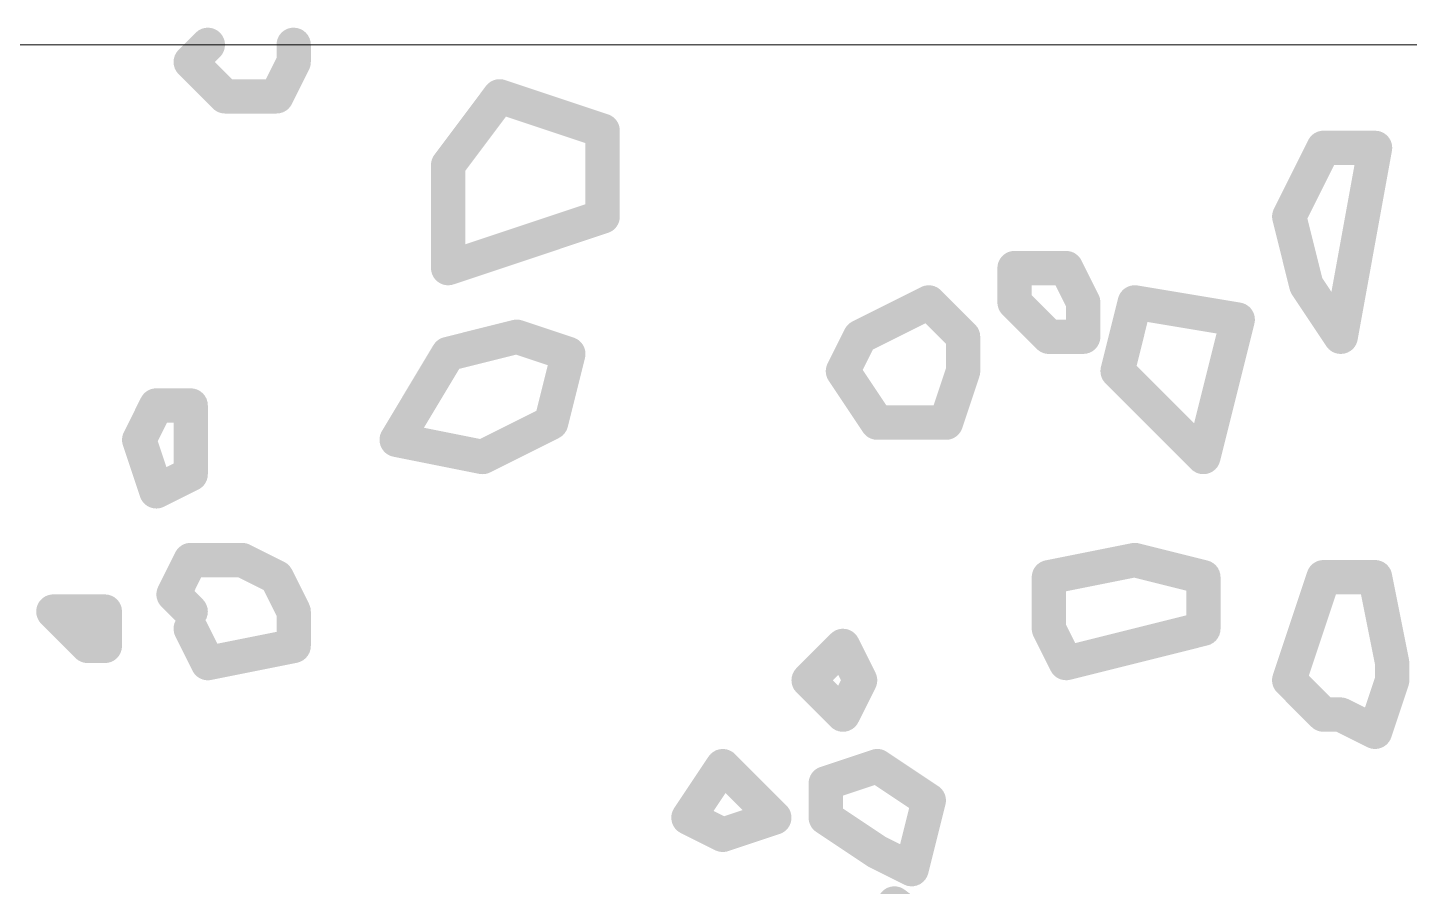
# Model space of a CAD drawing. Header units: inches. Extents: x -1597 to 5492, y -569 to 966.
# Drawn here: x 935.73 to 962.57, y -371.57 to -354.9 of the extents above; entities that cross this region are included whole.
import ezdxf

# ---------------------------------------------------------------- set-up
doc = ezdxf.new("R2010")
doc.units = ezdxf.units.IN
doc.header["$MEASUREMENT"] = 0
doc.layers.add('PDF3_Geometry', color=7, linetype='Continuous')
doc.layers.add('PDF3_Solid Fills', color=7, linetype='Continuous', true_color=0xffffff)

msp = doc.modelspace()

# ---------------------------------------------------------------- hatches: boundary and pattern name
at = {"layer": 'PDF3_Solid Fills', "transparency": 33554558}
for points in [[(938.663606, -355.333815), (938.996939, -355.000482), (938.996939, -355.000482, -0.414194286), (939.468373, -355.000482), (939.468373, -355.000482, -0.414188835), (939.468373, -355.471885), (939.468373, -355.471885), (939.135039, -355.805218), (939.135039, -355.805218, -0.414194293), (938.663606, -355.805218), (938.663606, -355.805218, -0.414188838)], [(941.232673, -355.236185), (941.232673, -355.569518), (941.232673, -355.569518, -0.414179993), (940.899339, -355.902852), (940.899339, -355.902852, -0.414217503), (940.566006, -355.569518), (940.566006, -355.569518), (940.566006, -355.236185), (940.566006, -355.236185, -0.414221253), (940.899339, -354.902852), (940.899339, -354.902852, -0.414183758)], [(939.135039, -355.333815), (939.801706, -356.000482), (939.801706, -356.000482, -0.414188843), (939.801706, -356.471885), (939.801706, -356.471885, -0.414194301), (939.330273, -356.471885), (939.330273, -356.471885), (938.663606, -355.805218), (938.663606, -355.805218, -0.414188838), (938.663606, -355.333815), (938.663606, -355.333815, -0.414194307)], [(941.197473, -355.718588), (940.864139, -356.385255), (940.864139, -356.385255, -0.414200381), (940.416906, -356.534325), (940.416906, -356.534325, -0.414181092), (940.267839, -356.087112), (940.267839, -356.087112), (940.601173, -355.420445), (940.601173, -355.420445, -0.414200368), (941.048406, -355.271375), (941.048406, -355.271375, -0.41418108)], [(939.566006, -355.902852), (940.566006, -355.902852), (940.566006, -355.902852, -0.414183751), (940.899339, -356.236185), (940.899339, -356.236185, -0.414180004), (940.566006, -356.569518), (940.566006, -356.569518), (939.566006, -356.569518), (939.566006, -356.569518, -0.414217501), (939.232673, -356.236185), (939.232673, -356.236185, -0.414221232)], [(945.165973, -356.436182), (944.165973, -357.769515), (944.165973, -357.769515, -0.414230263), (943.699306, -357.836182), (943.699306, -357.836182, -0.414220789), (943.632673, -357.369518), (943.632673, -357.369518), (944.632673, -356.036185), (944.632673, -356.036185, -0.41423027), (945.099339, -355.969518), (945.099339, -355.969518, -0.414220784)], [(945.004739, -355.919955), (947.004739, -356.586622), (947.004739, -356.586622, -0.414224013), (947.215539, -357.008258), (947.215539, -357.008258, -0.414244882), (946.793906, -357.219078), (946.793906, -357.219078), (944.793906, -356.552412), (944.793906, -356.552412, -0.414224024), (944.583106, -356.130775), (944.583106, -356.130775, -0.414244872)], [(947.232673, -356.902852), (947.232673, -358.569518), (947.232673, -358.569518, -0.414180005), (946.899339, -358.902852), (946.899339, -358.902852, -0.414217496), (946.566006, -358.569518), (946.566006, -358.569518), (946.566006, -356.902852), (946.566006, -356.902852, -0.414221251), (946.899339, -356.569518), (946.899339, -356.569518, -0.414183744)], [(961.197473, -357.385255), (960.530806, -358.718588), (960.530806, -358.718588, -0.414200369), (960.083573, -358.867658), (960.083573, -358.867658, -0.414181076), (959.934506, -358.420445), (959.934506, -358.420445), (960.601173, -357.087112), (960.601173, -357.087112, -0.414200374), (961.048406, -356.938042), (961.048406, -356.938042, -0.414181077)], [(960.899339, -356.902852), (961.899339, -356.902852), (961.899339, -356.902852, -0.414183747), (962.232673, -357.236185), (962.232673, -357.236185, -0.414180001), (961.899339, -357.569518), (961.899339, -357.569518), (960.899339, -357.569518), (960.899339, -357.569518, -0.414217494), (960.566006, -357.236185), (960.566006, -357.236185, -0.414221253)], [(962.227273, -357.295812), (961.560606, -360.962478), (961.560606, -360.962478, -0.414206761), (961.173039, -361.230805), (961.173039, -361.230805, -0.41422726), (960.904706, -360.843222), (960.904706, -360.843222), (961.571373, -357.176555), (961.571373, -357.176555, -0.414206759), (961.958939, -356.908228), (961.958939, -356.908228, -0.414227266)], [(944.232673, -357.569518), (944.232673, -359.569518), (944.232673, -359.569518, -0.414179994), (943.899339, -359.902852), (943.899339, -359.902852, -0.414217487), (943.566006, -359.569518), (943.566006, -359.569518), (943.566006, -357.569518), (943.566006, -357.569518, -0.414221247), (943.899339, -357.236185), (943.899339, -357.236185, -0.414183753)], [(944.793906, -358.919955), (946.793906, -358.253288), (946.793906, -358.253288, -0.414244889), (947.215539, -358.464108), (947.215539, -358.464108, -0.414224015), (947.004739, -358.885745), (947.004739, -358.885745), (945.004739, -359.552412), (945.004739, -359.552412, -0.41424488), (944.583106, -359.341592), (944.583106, -359.341592, -0.414224022)], [(960.556039, -358.488672), (960.889373, -359.822005), (960.889373, -359.822005, -0.414192593), (960.646839, -360.226232), (960.646839, -360.226232, -0.414197882), (960.242606, -359.983695), (960.242606, -359.983695), (959.909273, -358.650362), (959.909273, -358.650362, -0.41419261), (960.151806, -358.246135), (960.151806, -358.246135, -0.414197899)], [(943.793906, -359.253288), (944.793906, -358.919955), (944.793906, -358.919955, -0.414244887), (945.215539, -359.130775), (945.215539, -359.130775, -0.414224023), (945.004739, -359.552412), (945.004739, -359.552412), (944.004739, -359.885745), (944.004739, -359.885745, -0.414244891), (943.583106, -359.674925), (943.583106, -359.674925, -0.414224019)], [(955.232673, -359.569518), (955.232673, -360.236185), (955.232673, -360.236185, -0.414179993), (954.899339, -360.569518), (954.899339, -360.569518, -0.414217489), (954.566006, -360.236185), (954.566006, -360.236185), (954.566006, -359.569518), (954.566006, -359.569518, -0.414221255), (954.899339, -359.236185), (954.899339, -359.236185, -0.414183745)], [(954.899339, -359.236185), (955.566006, -359.236185), (955.566006, -359.236185, -0.414183741), (955.899339, -359.569518), (955.899339, -359.569518, -0.414179991), (955.566006, -359.902852), (955.566006, -359.902852), (954.899339, -359.902852), (954.899339, -359.902852, -0.414217476), (954.566006, -359.569518), (954.566006, -359.569518, -0.414221255)], [(955.566006, -359.236185), (955.899339, -359.236185), (955.899339, -359.236185, -0.414183753), (956.232673, -359.569518), (956.232673, -359.569518, -0.414179988), (955.899339, -359.902852), (955.899339, -359.902852), (955.566006, -359.902852), (955.566006, -359.902852, -0.41421751), (955.232673, -359.569518), (955.232673, -359.569518, -0.41422126)], [(956.197473, -359.420445), (956.530806, -360.087112), (956.530806, -360.087112, -0.414181066), (956.381739, -360.534325), (956.381739, -360.534325, -0.414200366), (955.934506, -360.385255), (955.934506, -360.385255), (955.601173, -359.718588), (955.601173, -359.718588, -0.414181081), (955.750239, -359.271375), (955.750239, -359.271375, -0.414200377)], [(960.843339, -359.717948), (961.510006, -360.717948), (961.510006, -360.717948, -0.414222865), (961.417573, -361.180202), (961.417573, -361.180202, -0.414196045), (960.955306, -361.087752), (960.955306, -361.087752), (960.288639, -360.087752), (960.288639, -360.087752, -0.414222858), (960.381073, -359.625498), (960.381073, -359.625498, -0.414196039)], [(951.750239, -360.604708), (953.083573, -359.938042), (953.083573, -359.938042, -0.414200385), (953.530806, -360.087112), (953.530806, -360.087112, -0.414181074), (953.381739, -360.534325), (953.381739, -360.534325), (952.048406, -361.200992), (952.048406, -361.200992, -0.414200384), (951.601173, -361.051922), (951.601173, -361.051922, -0.414181085)], [(953.468373, -360.000482), (954.135039, -360.667148), (954.135039, -360.667148, -0.41418884), (954.135039, -361.138552), (954.135039, -361.138552, -0.414194309), (953.663606, -361.138552), (953.663606, -361.138552), (952.996939, -360.471885), (952.996939, -360.471885, -0.414188846), (952.996939, -360.000482), (952.996939, -360.000482, -0.414194299)], [(955.135039, -360.000482), (955.801706, -360.667148), (955.801706, -360.667148, -0.414188847), (955.801706, -361.138552), (955.801706, -361.138552, -0.414194309), (955.330273, -361.138552), (955.330273, -361.138552), (954.663606, -360.471885), (954.663606, -360.471885, -0.414188839), (954.663606, -360.000482), (954.663606, -360.000482, -0.414194299)], [(956.566006, -360.236185), (956.566006, -360.902852), (956.566006, -360.902852, -0.414180002), (956.232673, -361.236185), (956.232673, -361.236185, -0.4142175), (955.899339, -360.902852), (955.899339, -360.902852), (955.899339, -360.236185), (955.899339, -360.236185, -0.414221254), (956.232673, -359.902852), (956.232673, -359.902852, -0.414183742)], [(957.556039, -360.317028), (957.222706, -361.650362), (957.222706, -361.650362, -0.414197894), (956.818473, -361.892898), (956.818473, -361.892898, -0.414192605), (956.575939, -361.488672), (956.575939, -361.488672), (956.909273, -360.155338), (956.909273, -360.155338, -0.414197891), (957.313506, -359.912802), (957.313506, -359.912802, -0.414192602)], [(957.287439, -359.907385), (959.287439, -360.240718), (959.287439, -360.240718, -0.414226717), (959.561439, -360.624315), (959.561439, -360.624315, -0.414209327), (959.177873, -360.898315), (959.177873, -360.898315), (957.177873, -360.564982), (957.177873, -360.564982, -0.414226708), (956.903873, -360.181385), (956.903873, -360.181385, -0.414209322)], [(959.556039, -360.650362), (959.222706, -361.983695), (959.222706, -361.983695, -0.414197875), (958.818473, -362.226232), (958.818473, -362.226232, -0.414192592), (958.575939, -361.822005), (958.575939, -361.822005), (958.909273, -360.488672), (958.909273, -360.488672, -0.414197894), (959.313506, -360.246135), (959.313506, -360.246135, -0.414192591)], [(943.818473, -360.912802), (945.151806, -360.579468), (945.151806, -360.579468, -0.414197889), (945.556039, -360.822005), (945.556039, -360.822005, -0.414192595), (945.313506, -361.226232), (945.313506, -361.226232), (943.980173, -361.559565), (943.980173, -361.559565, -0.41419788), (943.575939, -361.317028), (943.575939, -361.317028, -0.414192585)], [(945.338073, -360.586622), (946.338073, -360.919955), (946.338073, -360.919955, -0.41422402), (946.548873, -361.341592), (946.548873, -361.341592, -0.414244877), (946.127239, -361.552412), (946.127239, -361.552412), (945.127239, -361.219078), (945.127239, -361.219078, -0.41422403), (944.916439, -360.797442), (944.916439, -360.797442, -0.41424487)], [(952.197473, -361.051922), (951.864139, -361.718588), (951.864139, -361.718588, -0.414200362), (951.416906, -361.867658), (951.416906, -361.867658, -0.414181075), (951.267839, -361.420445), (951.267839, -361.420445), (951.601173, -360.753778), (951.601173, -360.753778, -0.414200373), (952.048406, -360.604708), (952.048406, -360.604708, -0.414181083)], [(954.232673, -360.902852), (954.232673, -361.569518), (954.232673, -361.569518, -0.414180008), (953.899339, -361.902852), (953.899339, -361.902852, -0.4142175), (953.566006, -361.569518), (953.566006, -361.569518), (953.566006, -360.902852), (953.566006, -360.902852, -0.414221258), (953.899339, -360.569518), (953.899339, -360.569518, -0.414183752)], [(955.566006, -360.569518), (956.232673, -360.569518), (956.232673, -360.569518, -0.414183759), (956.566006, -360.902852), (956.566006, -360.902852, -0.414180002), (956.232673, -361.236185), (956.232673, -361.236185), (955.566006, -361.236185), (955.566006, -361.236185, -0.414217492), (955.232673, -360.902852), (955.232673, -360.902852, -0.414221249)], [(944.185139, -361.407682), (943.185139, -363.074348), (943.185139, -363.074348, -0.414235243), (942.727839, -363.188682), (942.727839, -363.188682, -0.414249545), (942.613506, -362.731352), (942.613506, -362.731352), (943.613506, -361.064685), (943.613506, -361.064685, -0.414235251), (944.070806, -360.950352), (944.070806, -360.950352, -0.414249536)], [(946.556039, -361.317028), (946.222706, -362.650362), (946.222706, -362.650362, -0.414197892), (945.818473, -362.892898), (945.818473, -362.892898, -0.414192596), (945.575939, -362.488672), (945.575939, -362.488672), (945.909273, -361.155338), (945.909273, -361.155338, -0.414197892), (946.313506, -360.912802), (946.313506, -360.912802, -0.414192604)], [(951.843339, -361.384615), (952.510006, -362.384615), (952.510006, -362.384615, -0.414222865), (952.417573, -362.846868), (952.417573, -362.846868, -0.414196019), (951.955306, -362.754418), (951.955306, -362.754418), (951.288639, -361.754418), (951.288639, -361.754418, -0.414222861), (951.381073, -361.292165), (951.381073, -361.292165, -0.414196036)], [(954.215539, -361.674925), (953.882206, -362.674925), (953.882206, -362.674925, -0.41424487), (953.460573, -362.885745), (953.460573, -362.885745, -0.414224005), (953.249773, -362.464108), (953.249773, -362.464108), (953.583106, -361.464108), (953.583106, -361.464108, -0.414244881), (954.004739, -361.253288), (954.004739, -361.253288, -0.414224035)], [(957.135039, -361.333815), (958.801706, -363.000482), (958.801706, -363.000482, -0.414188827), (958.801706, -363.471885), (958.801706, -363.471885, -0.414194307), (958.330273, -363.471885), (958.330273, -363.471885), (956.663606, -361.805218), (956.663606, -361.805218, -0.414188849), (956.663606, -361.333815), (956.663606, -361.333815, -0.414194294)], [(959.222706, -361.983695), (958.889373, -363.317028), (958.889373, -363.317028, -0.414197893), (958.485139, -363.559565), (958.485139, -363.559565, -0.414192593), (958.242606, -363.155338), (958.242606, -363.155338), (958.575939, -361.822005), (958.575939, -361.822005, -0.414197893), (958.980173, -361.579468), (958.980173, -361.579468, -0.41419261)], [(938.530806, -362.385255), (938.197473, -363.051922), (938.197473, -363.051922, -0.414200384), (937.750239, -363.200992), (937.750239, -363.200992, -0.414181078), (937.601173, -362.753778), (937.601173, -362.753778), (937.934506, -362.087112), (937.934506, -362.087112, -0.4142004), (938.381739, -361.938042), (938.381739, -361.938042, -0.414181069)], [(938.232673, -361.902852), (938.899339, -361.902852), (938.899339, -361.902852, -0.414183755), (939.232673, -362.236185), (939.232673, -362.236185, -0.414180005), (938.899339, -362.569518), (938.899339, -362.569518), (938.232673, -362.569518), (938.232673, -362.569518, -0.414217496), (937.899339, -362.236185), (937.899339, -362.236185, -0.414221246)], [(939.232673, -362.236185), (939.232673, -363.569518), (939.232673, -363.569518, -0.414180002), (938.899339, -363.902852), (938.899339, -363.902852, -0.414217514), (938.566006, -363.569518), (938.566006, -363.569518), (938.566006, -362.236185), (938.566006, -362.236185, -0.414221238), (938.899339, -361.902852), (938.899339, -361.902852, -0.414183755)], [(944.416906, -362.938042), (945.750239, -362.271375), (945.750239, -362.271375, -0.414200388), (946.197473, -362.420445), (946.197473, -362.420445, -0.414181098), (946.048406, -362.867658), (946.048406, -362.867658), (944.715073, -363.534325), (944.715073, -363.534325, -0.414200371), (944.267839, -363.385255), (944.267839, -363.385255, -0.414181094)], [(952.232673, -362.236185), (953.566006, -362.236185), (953.566006, -362.236185, -0.414183747), (953.899339, -362.569518), (953.899339, -362.569518, -0.414180003), (953.566006, -362.902852), (953.566006, -362.902852), (952.232673, -362.902852), (952.232673, -362.902852, -0.414217507), (951.899339, -362.569518), (951.899339, -362.569518, -0.414221251)], [(938.215539, -362.797442), (938.548873, -363.797442), (938.548873, -363.797442, -0.414224017), (938.338073, -364.219078), (938.338073, -364.219078, -0.41424487), (937.916439, -364.008258), (937.916439, -364.008258), (937.583106, -363.008258), (937.583106, -363.008258, -0.41422402), (937.793906, -362.586622), (937.793906, -362.586622, -0.414244878)], [(942.964706, -362.575988), (944.631373, -362.909322), (944.631373, -362.909322, -0.414189321), (944.892839, -363.301555), (944.892839, -363.301555, -0.414226513), (944.500606, -363.563045), (944.500606, -363.563045), (942.833939, -363.229712), (942.833939, -363.229712, -0.414189331), (942.572473, -362.837478), (942.572473, -362.837478, -0.414226509)], [(938.083573, -363.604708), (938.750239, -363.271375), (938.750239, -363.271375, -0.414200375), (939.197473, -363.420445), (939.197473, -363.420445, -0.414181071), (939.048406, -363.867658), (939.048406, -363.867658), (938.381739, -364.200992), (938.381739, -364.200992, -0.414200381), (937.934506, -364.051922), (937.934506, -364.051922, -0.414181084)], [(939.197473, -365.385255), (938.864139, -366.051922), (938.864139, -366.051922, -0.414200379), (938.416906, -366.200992), (938.416906, -366.200992, -0.414181091), (938.267839, -365.753778), (938.267839, -365.753778), (938.601173, -365.087112), (938.601173, -365.087112, -0.414200376), (939.048406, -364.938042), (939.048406, -364.938042, -0.414181071)], [(938.899339, -364.902852), (939.232673, -364.902852), (939.232673, -364.902852, -0.414183744), (939.566006, -365.236185), (939.566006, -365.236185, -0.41418), (939.232673, -365.569518), (939.232673, -365.569518), (938.899339, -365.569518), (938.899339, -365.569518, -0.414217496), (938.566006, -365.236185), (938.566006, -365.236185, -0.41422124)], [(939.232673, -364.902852), (939.899339, -364.902852), (939.899339, -364.902852, -0.414183746), (940.232673, -365.236185), (940.232673, -365.236185, -0.414179987), (939.899339, -365.569518), (939.899339, -365.569518), (939.232673, -365.569518), (939.232673, -365.569518, -0.414217503), (938.899339, -365.236185), (938.899339, -365.236185, -0.414221247)], [(940.048406, -364.938042), (940.715073, -365.271375), (940.715073, -365.271375, -0.414181077), (940.864139, -365.718588), (940.864139, -365.718588, -0.41420036), (940.416906, -365.867658), (940.416906, -365.867658), (939.750239, -365.534325), (939.750239, -365.534325, -0.414181092), (939.601173, -365.087112), (939.601173, -365.087112, -0.414200384)], [(955.500606, -365.242655), (957.167273, -364.909322), (957.167273, -364.909322, -0.414226488), (957.559506, -365.170812), (957.559506, -365.170812, -0.414189326), (957.298039, -365.563045), (957.298039, -365.563045), (955.631373, -365.896378), (955.631373, -365.896378, -0.414226502), (955.239139, -365.634888), (955.239139, -365.634888, -0.414189329)], [(957.313506, -364.912802), (958.646839, -365.246135), (958.646839, -365.246135, -0.414192613), (958.889373, -365.650362), (958.889373, -365.650362, -0.414197898), (958.485139, -365.892898), (958.485139, -365.892898), (957.151806, -365.559565), (957.151806, -365.559565, -0.414192598), (956.909273, -365.155338), (956.909273, -365.155338, -0.414197896)], [(940.864139, -365.420445), (941.197473, -366.087112), (941.197473, -366.087112, -0.414181079), (941.048406, -366.534325), (941.048406, -366.534325, -0.414200393), (940.601173, -366.385255), (940.601173, -366.385255), (940.267839, -365.718588), (940.267839, -365.718588, -0.414181093), (940.416906, -365.271375), (940.416906, -365.271375, -0.414200371)], [(955.899339, -365.569518), (955.899339, -366.569518), (955.899339, -366.569518, -0.414179987), (955.566006, -366.902852), (955.566006, -366.902852, -0.414217506), (955.232673, -366.569518), (955.232673, -366.569518), (955.232673, -365.569518), (955.232673, -365.569518, -0.414221232), (955.566006, -365.236185), (955.566006, -365.236185, -0.414183757)], [(958.899339, -365.569518), (958.899339, -366.569518), (958.899339, -366.569518, -0.414180003), (958.566006, -366.902852), (958.566006, -366.902852, -0.4142175), (958.232673, -366.569518), (958.232673, -366.569518), (958.232673, -365.569518), (958.232673, -365.569518, -0.414221256), (958.566006, -365.236185), (958.566006, -365.236185, -0.414183759)], [(961.215539, -365.674925), (960.548873, -367.674925), (960.548873, -367.674925, -0.414244881), (960.127239, -367.885745), (960.127239, -367.885745, -0.414224027), (959.916439, -367.464108), (959.916439, -367.464108), (960.583106, -365.464108), (960.583106, -365.464108, -0.414244881), (961.004739, -365.253288), (961.004739, -365.253288, -0.414224033)], [(960.899339, -365.236185), (961.899339, -365.236185), (961.899339, -365.236185, -0.414183748), (962.232673, -365.569518), (962.232673, -365.569518, -0.414180008), (961.899339, -365.902852), (961.899339, -365.902852), (960.899339, -365.902852), (960.899339, -365.902852, -0.414217487), (960.566006, -365.569518), (960.566006, -365.569518, -0.414221254)], [(962.226173, -365.504145), (962.559506, -367.170812), (962.559506, -367.170812, -0.414189341), (962.298039, -367.563045), (962.298039, -367.563045, -0.414226513), (961.905806, -367.301555), (961.905806, -367.301555), (961.572473, -365.634888), (961.572473, -365.634888, -0.414189334), (961.833939, -365.242655), (961.833939, -365.242655, -0.414226489)], [(938.801706, -365.667148), (939.135039, -366.000482), (939.135039, -366.000482, -0.41418884), (939.135039, -366.471885), (939.135039, -366.471885, -0.414194316), (938.663606, -366.471885), (938.663606, -366.471885), (938.330273, -366.138552), (938.330273, -366.138552, -0.414188833), (938.330273, -365.667148), (938.330273, -365.667148, -0.414194303)], [(936.468373, -366.000482), (936.801706, -366.333815), (936.801706, -366.333815, -0.414188848), (936.801706, -366.805218), (936.801706, -366.805218, -0.4141943), (936.330273, -366.805218), (936.330273, -366.805218), (935.996939, -366.471885), (935.996939, -366.471885, -0.414188834), (935.996939, -366.000482), (935.996939, -366.000482, -0.414194286)], [(936.232673, -365.902852), (936.899339, -365.902852), (936.899339, -365.902852, -0.414183737), (937.232673, -366.236185), (937.232673, -366.236185, -0.414179995), (936.899339, -366.569518), (936.899339, -366.569518), (936.232673, -366.569518), (936.232673, -366.569518, -0.414217506), (935.899339, -366.236185), (935.899339, -366.236185, -0.414221248)], [(936.899339, -365.902852), (937.232673, -365.902852), (937.232673, -365.902852, -0.414183751), (937.566006, -366.236185), (937.566006, -366.236185, -0.414179994), (937.232673, -366.569518), (937.232673, -366.569518), (936.899339, -366.569518), (936.899339, -366.569518, -0.414217499), (936.566006, -366.236185), (936.566006, -366.236185, -0.414221241)], [(937.566006, -366.236185), (937.566006, -366.902852), (937.566006, -366.902852, -0.414179993), (937.232673, -367.236185), (937.232673, -367.236185, -0.414217501), (936.899339, -366.902852), (936.899339, -366.902852), (936.899339, -366.236185), (936.899339, -366.236185, -0.414221244), (937.232673, -365.902852), (937.232673, -365.902852, -0.414183751)], [(941.232673, -366.236185), (941.232673, -366.902852), (941.232673, -366.902852, -0.414179993), (940.899339, -367.236185), (940.899339, -367.236185, -0.414217489), (940.566006, -366.902852), (940.566006, -366.902852), (940.566006, -366.236185), (940.566006, -366.236185, -0.414221247), (940.899339, -365.902852), (940.899339, -365.902852, -0.414183752)], [(936.801706, -366.333815), (937.135039, -366.667148), (937.135039, -366.667148, -0.414188843), (937.135039, -367.138552), (937.135039, -367.138552, -0.414194291), (936.663606, -367.138552), (936.663606, -367.138552), (936.330273, -366.805218), (936.330273, -366.805218, -0.41418883), (936.330273, -366.333815), (936.330273, -366.333815, -0.414194305)], [(939.197473, -366.420445), (939.530806, -367.087112), (939.530806, -367.087112, -0.414181091), (939.381739, -367.534325), (939.381739, -367.534325, -0.414200365), (938.934506, -367.385255), (938.934506, -367.385255), (938.601173, -366.718588), (938.601173, -366.718588, -0.414181089), (938.750239, -366.271375), (938.750239, -366.271375, -0.414200379)], [(955.864139, -366.420445), (956.197473, -367.087112), (956.197473, -367.087112, -0.414181085), (956.048406, -367.534325), (956.048406, -367.534325, -0.414200384), (955.601173, -367.385255), (955.601173, -367.385255), (955.267839, -366.718588), (955.267839, -366.718588, -0.414181091), (955.416906, -366.271375), (955.416906, -366.271375, -0.414200391)], [(957.151806, -366.579468), (958.485139, -366.246135), (958.485139, -366.246135, -0.414197881), (958.889373, -366.488672), (958.889373, -366.488672, -0.414192604), (958.646839, -366.892898), (958.646839, -366.892898), (957.313506, -367.226232), (957.313506, -367.226232, -0.414197883), (956.909273, -366.983695), (956.909273, -366.983695, -0.41419258)], [(936.899339, -366.569518), (937.232673, -366.569518), (937.232673, -366.569518, -0.414183738), (937.566006, -366.902852), (937.566006, -366.902852, -0.414179993), (937.232673, -367.236185), (937.232673, -367.236185), (936.899339, -367.236185), (936.899339, -367.236185, -0.414217497), (936.566006, -366.902852), (936.566006, -366.902852, -0.414221243)], [(939.167273, -366.909322), (940.833939, -366.575988), (940.833939, -366.575988, -0.414226514), (941.226173, -366.837478), (941.226173, -366.837478, -0.414189329), (940.964706, -367.229712), (940.964706, -367.229712), (939.298039, -367.563045), (939.298039, -367.563045, -0.4142265), (938.905806, -367.301555), (938.905806, -367.301555, -0.414189332)], [(950.663606, -367.333815), (951.330273, -366.667148), (951.330273, -366.667148, -0.41419431), (951.801706, -366.667148), (951.801706, -366.667148, -0.414188845), (951.801706, -367.138552), (951.801706, -367.138552), (951.135039, -367.805218), (951.135039, -367.805218, -0.414194298), (950.663606, -367.805218), (950.663606, -367.805218, -0.414188837)], [(951.864139, -366.753778), (952.197473, -367.420445), (952.197473, -367.420445, -0.414181087), (952.048406, -367.867658), (952.048406, -367.867658, -0.414200371), (951.601173, -367.718588), (951.601173, -367.718588), (951.267839, -367.051922), (951.267839, -367.051922, -0.414181085), (951.416906, -366.604708), (951.416906, -366.604708, -0.414200393)], [(955.818473, -366.912802), (957.151806, -366.579468), (957.151806, -366.579468, -0.414197911), (957.556039, -366.822005), (957.556039, -366.822005, -0.414192597), (957.313506, -367.226232), (957.313506, -367.226232), (955.980173, -367.559565), (955.980173, -367.559565, -0.414197892), (955.575939, -367.317028), (955.575939, -367.317028, -0.414192602)], [(962.566006, -367.236185), (962.566006, -367.569518), (962.566006, -367.569518, -0.414180003), (962.232673, -367.902852), (962.232673, -367.902852, -0.4142175), (961.899339, -367.569518), (961.899339, -367.569518), (961.899339, -367.236185), (961.899339, -367.236185, -0.414221255), (962.232673, -366.902852), (962.232673, -366.902852, -0.414183745)], [(951.135039, -367.333815), (951.801706, -368.000482), (951.801706, -368.000482, -0.414188845), (951.801706, -368.471885), (951.801706, -368.471885, -0.414194297), (951.330273, -368.471885), (951.330273, -368.471885), (950.663606, -367.805218), (950.663606, -367.805218, -0.414188837), (950.663606, -367.333815), (950.663606, -367.333815, -0.414194296)], [(952.197473, -367.718588), (951.864139, -368.385255), (951.864139, -368.385255, -0.414200392), (951.416906, -368.534325), (951.416906, -368.534325, -0.414181067), (951.267839, -368.087112), (951.267839, -368.087112), (951.601173, -367.420445), (951.601173, -367.420445, -0.414200386), (952.048406, -367.271375), (952.048406, -367.271375, -0.414181078)], [(960.468373, -367.333815), (961.135039, -368.000482), (961.135039, -368.000482, -0.414188847), (961.135039, -368.471885), (961.135039, -368.471885, -0.414194312), (960.663606, -368.471885), (960.663606, -368.471885), (959.996939, -367.805218), (959.996939, -367.805218, -0.41418885), (959.996939, -367.333815), (959.996939, -367.333815, -0.414194296)], [(962.548873, -367.674925), (962.215539, -368.674925), (962.215539, -368.674925, -0.414244877), (961.793906, -368.885745), (961.793906, -368.885745, -0.414224021), (961.583106, -368.464108), (961.583106, -368.464108), (961.916439, -367.464108), (961.916439, -367.464108, -0.41424487), (962.338073, -367.253288), (962.338073, -367.253288, -0.414224033)], [(960.899339, -367.902852), (961.232673, -367.902852), (961.232673, -367.902852, -0.414183746), (961.566006, -368.236185), (961.566006, -368.236185, -0.414180008), (961.232673, -368.569518), (961.232673, -368.569518), (960.899339, -368.569518), (960.899339, -368.569518, -0.41421748), (960.566006, -368.236185), (960.566006, -368.236185, -0.414221261)], [(961.381739, -367.938042), (962.048406, -368.271375), (962.048406, -368.271375, -0.414181077), (962.197473, -368.718588), (962.197473, -368.718588, -0.41420039), (961.750239, -368.867658), (961.750239, -368.867658), (961.083573, -368.534325), (961.083573, -368.534325, -0.414181079), (960.934506, -368.087112), (960.934506, -368.087112, -0.414200371)], [(949.510006, -369.421085), (948.843339, -370.421085), (948.843339, -370.421085, -0.414196017), (948.381073, -370.513535), (948.381073, -370.513535, -0.414222867), (948.288639, -370.051282), (948.288639, -370.051282), (948.955306, -369.051282), (948.955306, -369.051282, -0.414196036), (949.417573, -368.958832), (949.417573, -368.958832, -0.414222851)], [(949.468373, -369.000482), (950.468373, -370.000482), (950.468373, -370.000482, -0.414188828), (950.468373, -370.471885), (950.468373, -370.471885, -0.414194309), (949.996939, -370.471885), (949.996939, -370.471885), (948.996939, -369.471885), (948.996939, -369.471885, -0.414188844), (948.996939, -369.000482), (948.996939, -369.000482, -0.414194292)], [(951.127239, -369.253288), (952.127239, -368.919955), (952.127239, -368.919955, -0.414244867), (952.548873, -369.130775), (952.548873, -369.130775, -0.414224039), (952.338073, -369.552412), (952.338073, -369.552412), (951.338073, -369.885745), (951.338073, -369.885745, -0.41424489), (950.916439, -369.674925), (950.916439, -369.674925, -0.414224023)], [(952.417573, -368.958832), (953.417573, -369.625498), (953.417573, -369.625498, -0.414222857), (953.510006, -370.087752), (953.510006, -370.087752, -0.414196017), (953.047739, -370.180202), (953.047739, -370.180202), (952.047739, -369.513535), (952.047739, -369.513535, -0.414222868), (951.955306, -369.051282), (951.955306, -369.051282, -0.414196029)], [(951.566006, -369.569518), (951.566006, -370.236185), (951.566006, -370.236185, -0.414179995), (951.232673, -370.569518), (951.232673, -370.569518, -0.414217502), (950.899339, -370.236185), (950.899339, -370.236185), (950.899339, -369.569518), (950.899339, -369.569518, -0.414221248), (951.232673, -369.236185), (951.232673, -369.236185, -0.414183758)], [(953.556039, -369.983695), (953.222706, -371.317028), (953.222706, -371.317028, -0.414197904), (952.818473, -371.559565), (952.818473, -371.559565, -0.414192588), (952.575939, -371.155338), (952.575939, -371.155338), (952.909273, -369.822005), (952.909273, -369.822005, -0.414197895), (953.313506, -369.579468), (953.313506, -369.579468, -0.414192611)], [(948.715073, -369.938042), (949.381739, -370.271375), (949.381739, -370.271375, -0.414181088), (949.530806, -370.718588), (949.530806, -370.718588, -0.414200387), (949.083573, -370.867658), (949.083573, -370.867658), (948.416906, -370.534325), (948.416906, -370.534325, -0.414181082), (948.267839, -370.087112), (948.267839, -370.087112, -0.414200387)], [(949.127239, -370.253288), (950.127239, -369.919955), (950.127239, -369.919955, -0.414244882), (950.548873, -370.130775), (950.548873, -370.130775, -0.414224036), (950.338073, -370.552412), (950.338073, -370.552412), (949.338073, -370.885745), (949.338073, -370.885745, -0.414244881), (948.916439, -370.674925), (948.916439, -370.674925, -0.414224033)], [(951.417573, -369.958832), (952.417573, -370.625498), (952.417573, -370.625498, -0.414222863), (952.510006, -371.087752), (952.510006, -371.087752, -0.414196024), (952.047739, -371.180202), (952.047739, -371.180202), (951.047739, -370.513535), (951.047739, -370.513535, -0.414222855), (950.955306, -370.051282), (950.955306, -370.051282, -0.414196014)], [(952.381739, -370.604708), (953.048406, -370.938042), (953.048406, -370.938042, -0.414181087), (953.197473, -371.385255), (953.197473, -371.385255, -0.414200386), (952.750239, -371.534325), (952.750239, -371.534325), (952.083573, -371.200992), (952.083573, -371.200992, -0.41418109), (951.934506, -370.753778), (951.934506, -370.753778, -0.41420037)], [(952.766006, -371.636182), (954.099339, -372.636182), (954.099339, -372.636182, -0.414214983), (954.165973, -373.102852), (954.165973, -373.102852, -0.414219733), (953.699306, -373.169518), (953.699306, -373.169518), (952.365973, -372.169518), (952.365973, -372.169518, -0.414214986), (952.299339, -371.702848), (952.299339, -371.702848, -0.414219751)]]:
    msp.add_hatch(color=7, dxfattribs=at).paths.add_polyline_path(points)

# ---------------------------------------------------------------- linework, layer by layer
at = {"layer": 'PDF3_Geometry', "lineweight": 9}
msp.add_lwpolyline([(981.566006, -355.236185), (981.566006, -421.902852), (936.232673, -421.902852), (936.232673, -384.236185), (910.899339, -384.236185), (910.899339, -355.236185)], close=True, dxfattribs=at)

doc.saveas('drawing.dxf')
